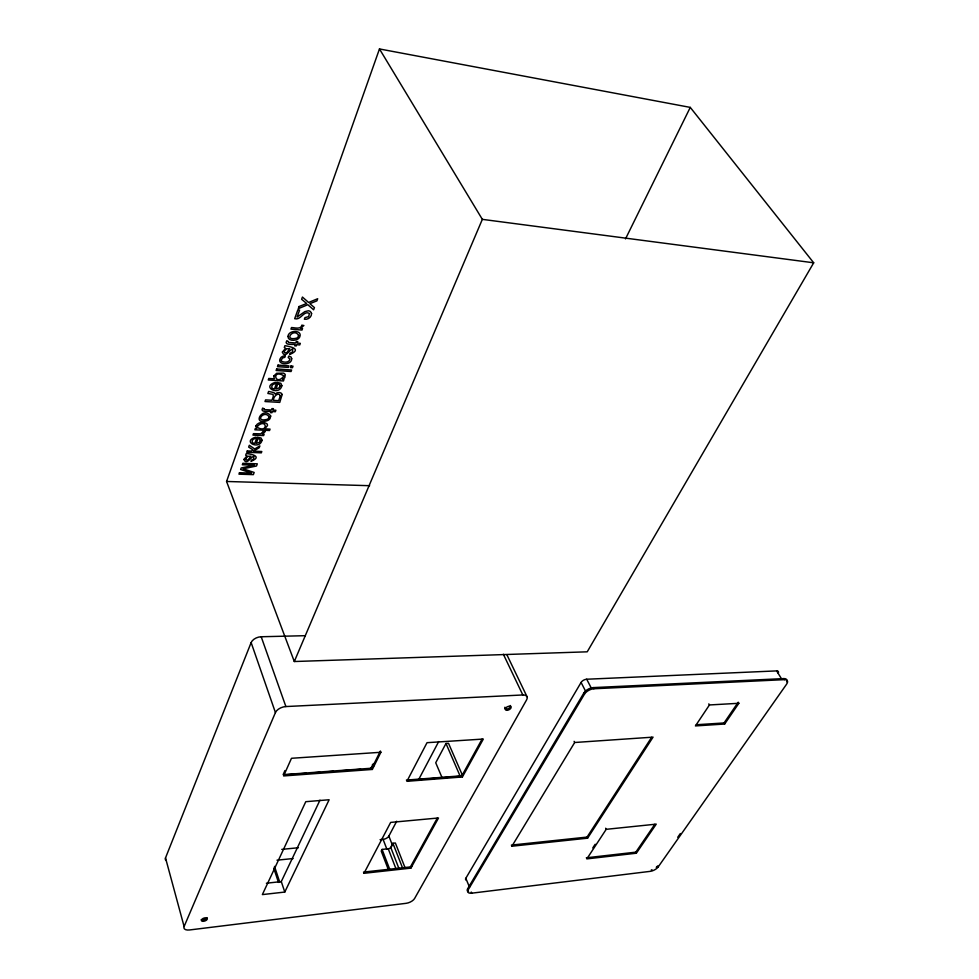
<?xml version="1.0" encoding="UTF-8"?>
<svg xmlns="http://www.w3.org/2000/svg" width="979" height="979" viewBox="0 0 979 979"><rect width="100%" height="100%" fill="white"/><g stroke="black" fill="none" stroke-linecap="round" stroke-linejoin="round"><path stroke-width="1.47" d="M226.565 481.472L379.473 48.95L690.268 107.396L813.696 262.8L587.229 651.818L294.3 661.523L226.565 481.472L369.621 485.694M165.928 860.443A7.587 3.928 -18.4 0 1 165.512 857.922L251.138 642.579A8.419 5.128 -19.8 0 1 261.197 636.754L305.301 635.689M294.3 661.523L482.341 219.357L379.473 48.95M184.101 926.538L275.429 712.565A8.725 5.017 -20.5 0 1 285.88 706.557L522.823 694.968A7.881 4.283 -26 0 1 526.641 699.801L414.606 898.489A7.086 3.353 -23.1 0 1 406.101 903.323L189.534 929.964A7.844 3.806 -19.1 0 1 184.101 926.538L165.512 857.922M284.95 770.571L283.127 774.646L371.861 768.197L380.378 751.028L380.88 752.276L372.35 769.445L283.592 775.943L291.485 758.284L380.88 752.276M284.779 892.053L329.128 799.757L305.778 801.691L262.36 894.598L284.779 892.053L281.291 881.577L319.974 800.173M625.495 238.913L690.268 107.396M370.6 768.919L371.787 766.533M363.992 873.305L390.658 822.409L438.531 817.967L410.886 868.128L363.992 873.305L363.539 872.081L410.421 866.929L437.307 818.077M380.072 839.676L383.095 839.37A4.809 2.435 -22.7 0 0 388.871 836.078L396.703 821.234M418.767 779.37L438.702 741.568M405.294 868.373L395.369 843.005L392.909 843.262L390.731 847.373A2.068 1.04 -22.8 0 1 388.235 848.793L382.091 849.417L381.223 851.057L388.271 869.438M462.406 775.197L448.529 743.33L445.983 743.489L435.728 762.763L442.202 777.999M462.394 776.971L483.332 739.047L427.015 742.682L406.897 781.315L462.394 776.971L461.868 775.772L482.06 739.145M466.359 880.17A4.112 1.946 -24.2 0 1 465.808 878.298L581.085 682.436A4.577 2.46 -27.4 0 1 586.702 679.23L776.653 670.896A4.246 2.105 -30.7 0 1 778.195 673.209M468.574 891.869A6.89 3.218 -24.2 0 1 467.656 888.761L583.876 692.973A7.673 4.087 -27.4 0 1 593.298 687.601L783.861 678.594A7.122 3.488 -30.6 0 1 786.688 681.825M468.133 889.899L584.475 694.135A7.673 4.075 -27.4 0 1 593.898 688.763L784.509 679.646A7.122 3.475 -30.6 0 1 786.675 684.076L658.182 866.929A6.388 2.815 -27.2 0 1 650.362 871.334L471.707 893.178A6.89 3.218 -24.3 0 1 468.133 889.899L467.656 888.761M511.907 846.223L574.673 742.498L653.054 737.138L587.584 838.183L511.907 846.223L511.405 845.085L587.057 837.082L651.635 737.309M592.76 847.949L595.183 844.253M606.209 829.323L586.825 858.889L636.35 853.223L656.224 824.147L606.209 829.323L605.671 828.234M738.839 703.289L709.445 704.953L695.433 725.928L724.668 724.032L738.839 703.289L738.215 702.212L724.044 722.955L696.289 724.741M586.311 857.8L635.812 852.158L654.841 824.294M677.737 837.265L680.356 833.533M201.821 919.881L206.312 919.342M266.398 883.217L281.291 881.577M276.996 860.186L293.113 858.534M281.781 849.38L298.411 847.741M406.395 780.092L461.868 775.772M406.946 780.52L409.981 780.287M416.063 779.81L423.65 779.223M429.732 778.746L435.802 778.268M441.884 777.803L449.483 777.204M454.036 776.849L461.635 776.249M285.183 774.854L294.251 774.193M298.791 773.863L306.354 773.312M312.399 772.872L319.962 772.321M324.502 771.99L333.582 771.33M338.11 770.999L348.695 770.228M351.73 770.008L360.798 769.347M365.338 769.017L371.384 768.576M482.341 219.357L813.696 262.8M783.861 678.594L784.509 679.646M776.653 670.896L781.805 679.279M724.044 722.955L724.668 724.032M708.82 703.864L709.445 704.953M593.298 687.601L593.898 688.763M586.702 679.23L591.414 688.323M581.085 682.436L585.772 691.553M583.876 692.973L584.475 694.135M658.182 866.929L657.655 865.877A6.376 2.827 -27.2 0 1 657.264 866.378M635.812 852.158L636.35 853.223M574.098 741.348L574.673 742.498M506.889 654.743L527.032 696.73M587.057 837.082L587.584 838.183M503.365 654.253L522.823 694.968M445.983 743.489L460.436 776.788M465.808 878.298L469.516 887.194M471.229 892.04L471.707 893.178M371.861 768.197L372.35 769.445M410.421 866.929L410.886 868.128M392.909 843.262L402.271 867.235M388.871 836.078L392.64 845.746M390.731 847.373L398.93 868.508M388.235 848.793L395.871 868.532M383.095 839.37L386.827 849.05M382.091 849.417L389.691 869.217M261.197 636.754L285.88 706.557M251.138 642.579L275.429 712.565M274.499 866.366L279.749 882.165M273.716 868.067L278.477 882.409M656.787 866.88A6.376 2.827 -27.2 0 1 656.248 867.37M652.014 869.756A6.376 2.827 -27.2 0 1 651.268 869.988M411.694 866.721A2.019 0.979 -23.2 0 1 411.645 865.95M206.961 917.641A3.121 1.53 -19.3 0 1 204.525 919.709A3.121 1.53 -19.3 0 1 201.282 919.685M510.353 705.516A3.145 1.713 -25.7 0 1 507.624 708.906A3.145 1.713 -25.7 0 1 504.931 707.217M373.697 766.104A2.227 1.199 -22.6 0 1 372.326 765.04A2.227 1.199 -22.6 0 1 374.541 763.412M282.16 394.488L279.774 402.393L264.991 401.537L265.578 399.897L271.942 400.264L273.288 396.532L273.043 394.353L267.879 393.46L268.613 391.441L273.936 392.603L275.136 394.06C276.873 392.249 281.181 391.637 282.16 394.488M287.985 336.495C287.997 340.925 294.312 340.876 297.249 339.395A4.919 3.683 -22.2 0 0 299.598 337.265C303.27 329.69 288.242 329.654 287.985 336.495M270.706 416.026L270.069 418.474A4.748 3.39 -20.3 0 1 267.805 420.481C250.722 426.183 262.959 405.171 270.706 416.026M243.93 459.445C246.537 465.992 250.991 456.361 253.855 456.373L253.598 459.188L251.456 460.069L250.991 461.366C263.033 456.471 250.942 453.803 246.267 453.62L245.68 455.223L246.916 455.945L243.93 459.445M282.393 352.097C284.865 359.452 289.833 348.965 292.77 349.026L292.44 352.159L290.2 353.076L289.674 354.52C302.78 348.916 289.955 346.578 284.962 345.66L284.314 347.435L285.574 348.291L282.393 352.097M311.579 313.488C311.652 317.208 307.908 319.839 304.371 319.227L304.958 317.6L308.654 316.633L309.413 313.427C303.759 310.159 300.908 320.537 294.679 318.701L297.824 309.915L299.598 310.074L297.09 317.061L304.885 311.603L308.336 310.796A4.846 3.671 -23 0 1 310.478 311.579L311.579 313.488M291.693 358.644C291.877 366.391 274.818 364.873 281.059 357.408A4.051 2.998 -21.4 0 1 283.31 356.148L285.366 355.83L284.828 357.335L282.625 357.971L281.23 360.027A2.435 1.799 -21.4 0 0 281.842 361.349C284.363 362.744 289.551 362.683 289.943 358.999L288.218 357.58L288.756 356.087L291.057 357.005L291.693 358.644M245.705 458.613L246.182 460.032L248.177 459.849L250.881 456.165L247.932 456.349L245.705 458.613M263.865 408.671L264.416 409.601L271.428 409.993L271.942 408.598L273.41 408.671L272.908 410.066L275.894 410.238L275.356 411.718L272.37 411.547L271.942 412.734L270.473 412.648L270.889 411.474C268.919 410.874 259.594 412.869 262.641 408.084L263.865 408.671M288.01 341.414L288.56 342.417L295.744 342.993L296.294 341.5L297.8 341.622L297.261 343.103L300.32 343.348L299.745 344.926L296.686 344.681L296.221 345.942L294.716 345.82L295.181 344.571C293.027 343.972 283.543 345.685 286.774 340.741L288.01 341.414M284.253 351.241L284.718 352.844L286.786 352.721L289.686 348.683L286.614 348.781L284.253 351.241M255.898 425.938L256.706 428.533L255.335 428.472L254.858 429.793L269.543 430.503L270.057 429.108L264.758 428.851L267.451 425.596A4.332 3.072 -20.2 0 0 266.839 423.699C263.584 421.496 257.71 422.108 255.898 425.938M263.437 431.36L260.744 433.856L253.475 433.66L252.961 435.104L263.62 435.582L264.122 434.223L262.286 434.138L265.321 431.445L263.437 431.36M301.899 325.322C300.786 329.801 294.52 327.537 291.509 327.549L290.934 329.14L301.997 330.058L302.548 328.552L300.639 328.393L303.869 325.493L301.899 325.322M257.465 426.098L257.428 427.431C268.332 433.746 267.206 417.629 257.465 426.098M283.714 376.254C275.27 386.889 271.171 368.691 283.604 375.63L283.714 376.254M273.728 376.12L274.377 378.836L268.797 378.469L268.258 379.974L283.433 380.978L283.971 379.509L282.527 379.411L284.791 377.698L285.244 374.651A4.919 3.598 -21.2 0 0 283.396 373.121L276.653 373.28L273.728 376.12M262.042 440.232C259.692 450.401 241.397 441.627 255.629 437.172L255.115 438.58C251.884 438.519 250.538 443.854 254.834 443.34L257.085 437.111L261.05 438.005L262.042 440.232M281.866 385.714C279.37 396.446 260.744 386.803 275.368 382.348L274.83 383.829C271.501 383.768 270.082 389.299 274.487 388.871L276.849 382.324L280.887 383.327L281.866 385.714M269.066 416.846L268.601 418.168A2.631 1.885 -20.3 0 1 266.937 419.416C253.794 422.598 264.354 409.185 269.066 416.846M260.414 440.513L259.3 442.422L256.278 443.352L257.979 438.653L259.68 439.13L260.414 440.513M298.607 335.467L298.093 336.898A2.729 2.044 -22.2 0 1 296.368 338.22C282.711 341.304 293.945 327.035 298.607 335.467M280.214 385.971L279.039 387.978L275.943 388.92L277.742 383.964L279.48 384.502L280.214 385.971M280.312 395.895L278.66 400.656L273.606 400.362C272.664 397.009 278.746 391.294 280.312 395.895M239.488 472.71L238.962 474.166L253.353 474.631L254.161 472.453L243.147 468.806L256.51 466.004L257.306 463.826L242.853 463.3L242.327 464.768L254.54 465.172L241.177 467.974L240.638 469.504L251.627 473.151L239.488 472.71M247.295 450.915L246.806 452.274L261.32 452.849L261.809 451.503L253.402 451.16L259.215 447.721L259.863 445.922L254.736 448.969L249.315 445.286L248.666 447.097L253.071 449.948L251.285 451.074L247.295 450.915M276.665 368.961L276.115 370.49L291.057 371.518L291.62 370.001L276.665 368.961M278.048 365.106L277.485 366.66L288.364 367.419L288.927 365.877L278.048 365.106M299.036 306.549L298.265 308.703L307.81 304.702L313.623 309.805L314.43 307.577L309.841 303.674L316.89 300.871L317.673 298.73L308.618 302.474L302.438 297.053L301.63 299.293L306.647 303.466L299.036 306.549M290.947 366.011L290.384 367.566L292.452 367.712L293.015 366.158L290.947 366.011M507.049 710.301A3.145 1.713 -25.7 0 0 511.111 707.107A3.145 1.713 -25.7 0 0 506.437 707.352A3.145 1.713 -25.7 0 0 507.049 710.301M202.653 921.312A3.133 1.53 -19.3 0 0 207.328 918.914A3.133 1.53 -19.3 0 0 203.045 918.461A3.133 1.53 -19.3 0 0 202.653 921.312"/></g></svg>
